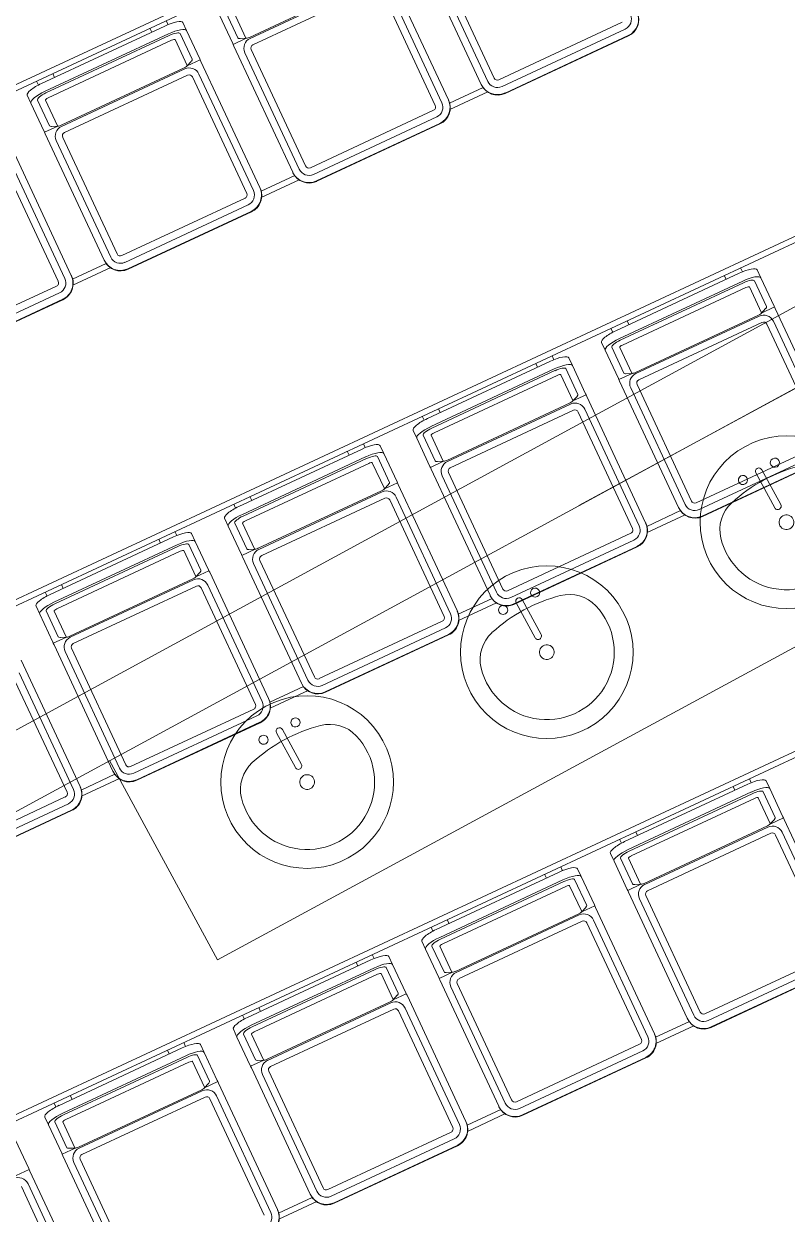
# Model space of a CAD drawing. Header units: metres. Extents: x -217 to -108, y -304 to -188.
# Drawn here: x -142.463 to -140.329, y -244.846 to -241.519 of the extents above; entities that cross this region are included whole.
import ezdxf

# ---------------------------------------------------------------- set-up
doc = ezdxf.new("R2010")
doc.units = ezdxf.units.M
for name, color, linetype, lineweight in [('A-FLOR', 192, 'Continuous', 9), ('A-WALL', 113, 'Continuous', 9), ('I-FURN', 30, 'Continuous', 9), ('P-SANR-FIXT', 6, 'Continuous', 9), ('Q-CASE', 31, 'Continuous', 9)]:
    doc.layers.add(name, color=color, linetype=linetype, lineweight=lineweight)

# ---------------------------------------------------------------- blocks, each defined once
blk = doc.blocks.new('Vanity_Four_Sinks_3958 - 25_ Deep-590882-Nivel 3')
at = {"layer": 'Q-CASE'}
for p, q in [((1.8729, 0), (0.1657, 0)), ((1.8729, -0.635), (1.8729, 0)), ((-1.3275, -0.0015), (-1.3275, -0.635)), ((-1.3275, -0.635), (1.8729, -0.635))]:
    blk.add_line(p, q, dxfattribs=at)
blk = doc.blocks.new('Sink_Vanity_Round - 19_ x 19_-584082-Nivel 3')
at = {"layer": 'P-SANR-FIXT'}
for p, q in [((0.0871, 0.2471), (0.0871, 0.1363)), ((0.1062, 0.2471), (0.1062, 0.1363))]:
    blk.add_line(p, q, dxfattribs=at)
for centre, radius, start, end in [((0.0967, 0.0852), 0.2413, 360, 180), ((0.0459, 0.2471), 0.0127, 360, 180), ((0.0459, 0.2471), 0.0127, 180, 0), ((0.0967, 0.2471), 0.00952, 360, 180), ((0.1475, 0.2471), 0.0127, 360, 180), ((0.1475, 0.2471), 0.0127, 180, 360), ((0.0124, 0.1074), 0.1016, 103.8965, 165.2115), ((0.0967, -0.233), 0.4523, 76.1035, 103.8965), ((0.1809, 0.1074), 0.1016, 14.7885, 76.1035), ((0.0967, 0.0852), 0.1887, 165.2115, 14.7885), ((0.0967, 0.1363), 0.00952, 180, 0), ((0.0967, 0.0852), 0.0206, 360, 180), ((0.0967, 0.0852), 0.2413, 180, 360), ((0.0967, 0.0852), 0.0206, 180, 360)]:
    blk.add_arc(centre, radius, start, end, dxfattribs=at)
blk = doc.blocks.new('silla sala de espera - silla sala de espera-1007541-Nivel 3')
at = {"layer": 'I-FURN'}
for p, q in [((6.4365, 0.288), (0.0777, 0.288)), ((0.0796, 0.272), (6.435, 0.272)), ((4.2199, 0.2599), (4.2199, 0.272)), ((4.2699, 0.272), (4.2699, 0.2602)), ((4.5699, 0.2602), (4.5699, 0.272)), ((4.6199, 0.272), (4.6199, 0.2599)), ((4.1799, 0.2473), (4.1799, 0.2231)), ((4.2299, 0.2602), (4.6099, 0.2602)), ((4.2299, 0.2361), (4.6099, 0.2361)), ((4.6599, 0.2231), (4.6599, 0.2473)), ((4.1799, 0.1358), (4.1799, 0.2231)), ((4.1999, 0.1436), (4.1999, 0.2231)), ((4.2199, 0.2135), (4.2199, 0.1339)), ((4.2299, 0.2309), (4.6099, 0.2309)), ((4.6099, 0.2161), (4.2299, 0.2161)), ((4.6199, 0.1339), (4.6199, 0.2135)), ((4.6399, 0.2231), (4.6399, 0.1436)), ((4.6599, 0.2231), (4.6599, 0.1358)), ((4.7614, 0.1358), (4.7614, 0.2231)), ((4.7814, 0.1436), (4.7814, 0.2231)), ((4.8014, 0.2135), (4.8014, 0.1339)), ((4.1799, 0.1329), (4.1799, 0.1358)), ((4.2046, 0.1394), (4.2215, 0.1325)), ((4.6184, 0.1325), (4.6353, 0.1394)), ((4.6599, 0.1358), (4.6599, 0.1329)), ((4.7614, 0.1329), (4.7614, 0.1358)), ((4.786, 0.1394), (4.8029, 0.1325)), ((4.0785, 0.1279), (4.0785, -0.2615)), ((4.1799, 0.1329), (4.2206, 0.1329)), ((4.1799, 0.1279), (4.1799, 0.1329)), ((4.1799, -0.2615), (4.1799, 0.1279)), ((4.2299, 0.1313), (4.6099, 0.1313)), ((4.2299, 0.1279), (4.6099, 0.1279)), ((4.6099, 0.1087), (4.2299, 0.1087)), ((4.6195, 0.1329), (4.6599, 0.1329)), ((4.6599, 0.1329), (4.6599, 0.1279)), ((4.6599, 0.1279), (4.6599, -0.2615)), ((4.7614, 0.1329), (4.802, 0.1329)), ((4.7614, 0.1279), (4.7614, 0.1329)), ((4.7614, -0.2615), (4.7614, 0.1279)), ((4.8114, 0.1313), (5.1914, 0.1313)), ((4.8114, 0.1279), (5.1914, 0.1279)), ((5.1914, 0.1087), (4.8114, 0.1087)), ((5.2414, 0.1279), (5.2414, -0.2615)), ((5.3428, -0.2615), (5.3428, 0.1279)), ((4.0385, -0.2608), (4.0385, 0.0987)), ((4.0585, 0.098), (4.0585, -0.2615)), ((4.1999, -0.2615), (4.1999, 0.098)), ((4.2199, 0.0987), (4.2199, -0.2608)), ((4.6199, -0.2608), (4.6199, 0.0987)), ((4.6399, 0.098), (4.6399, -0.2615)), ((4.7814, -0.2615), (4.7814, 0.098)), ((4.8014, 0.0987), (4.8014, -0.2608)), ((5.2014, -0.2608), (5.2014, 0.0987)), ((5.2214, 0.098), (5.2214, -0.2615)), ((5.3628, -0.2615), (5.3628, 0.098)), ((5.3828, 0.0987), (5.3828, -0.2608)), ((4.0785, -0.2629), (4.0785, -0.2615)), ((4.1799, -0.2615), (4.1799, -0.2629)), ((4.6599, -0.2629), (4.6599, -0.2615)), ((4.7614, -0.2615), (4.7614, -0.2629)), ((5.2414, -0.2629), (5.2414, -0.2615)), ((5.3428, -0.2615), (5.3428, -0.2629)), ((3.6485, -0.2707), (4.0285, -0.2707)), ((4.0285, -0.2915), (3.6485, -0.2915)), ((4.0707, -0.288), (4.1878, -0.288)), ((4.1813, -0.272), (4.0772, -0.272)), ((4.2299, -0.2707), (4.6099, -0.2707)), ((4.6099, -0.2915), (4.2299, -0.2915)), ((4.6521, -0.288), (4.7692, -0.288)), ((4.7627, -0.272), (4.6586, -0.272)), ((4.8114, -0.2707), (5.1914, -0.2707)), ((5.1914, -0.2915), (4.8114, -0.2915)), ((5.2335, -0.288), (5.3506, -0.288)), ((5.3442, -0.272), (5.24, -0.272)), ((5.3928, -0.2707), (5.7728, -0.2707)), ((5.7728, -0.2915), (5.3928, -0.2915)), ((3.6485, -0.3115), (4.0285, -0.3115)), ((3.6485, -0.3128), (4.0285, -0.3128)), ((4.2299, -0.3115), (4.6099, -0.3115)), ((4.2299, -0.3128), (4.6099, -0.3128)), ((4.8114, -0.3115), (5.1914, -0.3115)), ((4.8114, -0.3128), (5.1914, -0.3128)), ((5.3928, -0.3115), (5.7728, -0.3115)), ((5.3928, -0.3128), (5.7728, -0.3128))]:
    blk.add_line(p, q, dxfattribs=at)
for centre, major_axis, ratio, start_param, end_param in [((4.2299, 0.2473), (0.05, 0), 0.258819, 1.570796, 3.141593), ((4.2299, 0.2231), (-0.05, 0), 0.258819, 4.712389, 6.283185), ((4.6099, 0.2473), (0.05, 0), 0.258819, 0, 1.570796), ((4.6099, 0.2231), (0.05, 0), 0.258819, 0, 1.570796), ((4.2299, 0.2231), (-0.03, 0), 0.258819, 4.712389, 6.283185), ((4.2299, 0.2135), (-0.01, 0), 0.258819, 4.712389, 6.283185), ((4.6099, 0.2231), (0.03, 0), 0.258819, 0, 1.570796), ((4.6099, 0.2135), (-0.01, 0), 0.258819, 3.141593, 4.712389), ((4.2299, 0.1436), (0.03, 0), 0.258819, 3.141593, 3.665191), ((4.2299, 0.1339), (0.01, 0), 0.258819, 3.141593, 4.712389), ((4.6099, 0.1339), (-0.01, 0), 0.258819, 1.570796, 3.141593), ((4.6099, 0.1436), (-0.03, 0), 0.258819, 2.617994, 3.141593), ((4.8114, 0.1436), (0.03, 0), 0.258819, 3.141593, 3.665191), ((4.8114, 0.1339), (0.01, 0), 0.258819, 3.141593, 4.712389), ((4.2299, 0.098), (-0.03, 0), 0.99863, 4.712389, 6.283185), ((4.2299, 0.0987), (-0.01, 0), 0.99863, 4.712389, 6.283185), ((4.6099, 0.098), (-0.03, 0), 0.99863, 3.141593, 4.712389), ((4.6099, 0.0987), (-0.01, 0), 0.99863, 3.141593, 4.712389), ((4.8114, 0.098), (-0.03, 0), 0.99863, 4.712389, 6.283185), ((4.8114, 0.0987), (-0.01, 0), 0.99863, 4.712389, 6.283185), ((4.0285, -0.2608), (-0.01, 0), 0.99863, 1.570796, 3.141593), ((4.0285, -0.2615), (-0.03, 0), 0.99863, 1.570796, 3.141593), ((4.0285, -0.2615), (-0.05, 0), 0.99863, 1.570796, 3.141593), ((4.0285, -0.2629), (-0.05, 0), 0.99863, 1.570796, 3.141593), ((4.2299, -0.2615), (0.05, 0), 0.99863, 3.141593, 4.712389), ((4.2299, -0.2629), (0.05, 0), 0.99863, 3.141593, 4.712389), ((4.2299, -0.2615), (-0.03, 0), 0.99863, 0, 1.570796), ((4.2299, -0.2608), (-0.01, 0), 0.99863, 0, 1.570796), ((4.6099, -0.2608), (-0.01, 0), 0.99863, 1.570796, 3.141593), ((4.6099, -0.2615), (-0.03, 0), 0.99863, 1.570796, 3.141593), ((4.6099, -0.2615), (-0.05, 0), 0.99863, 1.570796, 3.141593), ((4.6099, -0.2629), (-0.05, 0), 0.99863, 1.570796, 3.141593), ((4.8114, -0.2615), (0.05, 0), 0.99863, 3.141593, 4.712389), ((4.8114, -0.2629), (0.05, 0), 0.99863, 3.141593, 4.712389), ((4.8114, -0.2615), (-0.03, 0), 0.99863, 0, 1.570796), ((4.8114, -0.2608), (-0.01, 0), 0.99863, 0, 1.570796), ((5.1914, -0.2608), (-0.01, 0), 0.99863, 1.570796, 3.141593), ((5.1914, -0.2615), (-0.03, 0), 0.99863, 1.570796, 3.141593), ((5.1914, -0.2615), (0.05, 0), 0.99863, 4.712389, 6.283185), ((5.1914, -0.2629), (0.05, 0), 0.99863, 4.712389, 6.283185), ((5.3928, -0.2615), (0.05, 0), 0.99863, 3.141593, 4.712389), ((5.3928, -0.2629), (-0.05, 0), 0.99863, 0, 1.570796), ((5.3928, -0.2615), (-0.03, 0), 0.99863, 0, 1.570796), ((5.3928, -0.2608), (-0.01, 0), 0.99863, 0, 1.570796), ((5.7728, -0.2615), (-0.03, 0), 0.99863, 1.570796, 3.141593), ((5.7728, -0.2615), (0.05, 0), 0.99863, 4.712389, 6.283185), ((5.7728, -0.2629), (0.05, 0), 0.99863, 4.712389, 6.283185)]:
    blk.add_ellipse(centre, major_axis=major_axis, ratio=ratio, start_param=start_param, end_param=end_param, dxfattribs=at)
blk = doc.blocks.new('silla sala de espera - silla sala de espera-V116-Nivel 3')
at = {"layer": 'I-FURN'}
for p, q in [((6.4365, 0.288), (0.0777, 0.288)), ((0.0796, 0.272), (6.435, 0.272)), ((3.6385, 0.2599), (3.6385, 0.272)), ((3.6885, 0.272), (3.6885, 0.2602)), ((3.9885, 0.2602), (3.9885, 0.272)), ((4.0385, 0.272), (4.0385, 0.2599)), ((4.2199, 0.2599), (4.2199, 0.272)), ((4.2699, 0.272), (4.2699, 0.2602)), ((4.5699, 0.2602), (4.5699, 0.272)), ((4.6199, 0.272), (4.6199, 0.2599)), ((4.8014, 0.2599), (4.8014, 0.272)), ((4.8514, 0.272), (4.8514, 0.2602)), ((5.1514, 0.2602), (5.1514, 0.272)), ((5.2014, 0.272), (5.2014, 0.2599)), ((5.3828, 0.2599), (5.3828, 0.272)), ((5.4328, 0.272), (5.4328, 0.2602)), ((5.7328, 0.2602), (5.7328, 0.272)), ((5.7828, 0.272), (5.7828, 0.2599)), ((3.5985, 0.2473), (3.5985, 0.2231)), ((3.6485, 0.2602), (4.0285, 0.2602)), ((3.6485, 0.2361), (4.0285, 0.2361)), ((4.0785, 0.2231), (4.0785, 0.2473)), ((4.1799, 0.2473), (4.1799, 0.2231)), ((4.2299, 0.2602), (4.6099, 0.2602)), ((4.2299, 0.2361), (4.6099, 0.2361)), ((4.6599, 0.2231), (4.6599, 0.2473)), ((4.7614, 0.2473), (4.7614, 0.2231)), ((4.8114, 0.2602), (5.1914, 0.2602)), ((4.8114, 0.2361), (5.1914, 0.2361)), ((5.2414, 0.2231), (5.2414, 0.2473)), ((5.3428, 0.2473), (5.3428, 0.2231)), ((5.3928, 0.2602), (5.7728, 0.2602)), ((5.3928, 0.2361), (5.7728, 0.2361)), ((5.8228, 0.2231), (5.8228, 0.2473)), ((3.5985, 0.1358), (3.5985, 0.2231)), ((3.6185, 0.1436), (3.6185, 0.2231)), ((3.6385, 0.2135), (3.6385, 0.1339)), ((3.6485, 0.2309), (4.0285, 0.2309)), ((4.0285, 0.2161), (3.6485, 0.2161)), ((4.0385, 0.1339), (4.0385, 0.2135)), ((4.0585, 0.2231), (4.0585, 0.1436)), ((4.0785, 0.2231), (4.0785, 0.1358)), ((4.1799, 0.1358), (4.1799, 0.2231)), ((4.1999, 0.1436), (4.1999, 0.2231)), ((4.2199, 0.2135), (4.2199, 0.1339)), ((4.2299, 0.2309), (4.6099, 0.2309)), ((4.6099, 0.2161), (4.2299, 0.2161)), ((4.6199, 0.1339), (4.6199, 0.2135)), ((4.6399, 0.2231), (4.6399, 0.1436)), ((4.6599, 0.2231), (4.6599, 0.1358)), ((4.7614, 0.1358), (4.7614, 0.2231)), ((4.7814, 0.1436), (4.7814, 0.2231)), ((4.8014, 0.2135), (4.8014, 0.1339)), ((4.8114, 0.2309), (5.1914, 0.2309)), ((5.1914, 0.2161), (4.8114, 0.2161)), ((5.2014, 0.1339), (5.2014, 0.2135)), ((5.2214, 0.2231), (5.2214, 0.1436)), ((5.2414, 0.2231), (5.2414, 0.1358)), ((5.3428, 0.1358), (5.3428, 0.2231)), ((5.3628, 0.1436), (5.3628, 0.2231)), ((5.3828, 0.2135), (5.3828, 0.1339)), ((5.3928, 0.2309), (5.7728, 0.2309)), ((5.7728, 0.2161), (5.3928, 0.2161)), ((5.7828, 0.1339), (5.7828, 0.2135)), ((5.8028, 0.2231), (5.8028, 0.1436)), ((5.8228, 0.2231), (5.8228, 0.1358)), ((3.5985, 0.1329), (3.5985, 0.1358)), ((3.6232, 0.1394), (3.6401, 0.1325)), ((4.037, 0.1325), (4.0539, 0.1394)), ((4.0785, 0.1358), (4.0785, 0.1329)), ((4.1799, 0.1329), (4.1799, 0.1358)), ((4.2046, 0.1394), (4.2215, 0.1325)), ((4.6184, 0.1325), (4.6353, 0.1394)), ((4.6599, 0.1358), (4.6599, 0.1329)), ((4.7614, 0.1329), (4.7614, 0.1358)), ((4.786, 0.1394), (4.8029, 0.1325)), ((5.1998, 0.1325), (5.2167, 0.1394)), ((5.2414, 0.1358), (5.2414, 0.1329)), ((5.3428, 0.1329), (5.3428, 0.1358)), ((5.3675, 0.1394), (5.3843, 0.1325)), ((5.7812, 0.1325), (5.7981, 0.1394)), ((5.8228, 0.1358), (5.8228, 0.1329)), ((3.4971, 0.1279), (3.4971, -0.2615)), ((3.5985, 0.1329), (3.6392, 0.1329)), ((3.5985, 0.1279), (3.5985, 0.1329)), ((3.5985, -0.2615), (3.5985, 0.1279)), ((3.6485, 0.1313), (4.0285, 0.1313)), ((3.6485, 0.1279), (4.0285, 0.1279)), ((4.0285, 0.1087), (3.6485, 0.1087)), ((4.0381, 0.1329), (4.0785, 0.1329)), ((4.0785, 0.1329), (4.0785, 0.1279)), ((4.0785, 0.1279), (4.0785, -0.2615)), ((4.1799, 0.1329), (4.2206, 0.1329)), ((4.1799, 0.1279), (4.1799, 0.1329)), ((4.1799, -0.2615), (4.1799, 0.1279)), ((4.2299, 0.1313), (4.6099, 0.1313)), ((4.2299, 0.1279), (4.6099, 0.1279)), ((4.6099, 0.1087), (4.2299, 0.1087)), ((4.6195, 0.1329), (4.6599, 0.1329)), ((4.6599, 0.1329), (4.6599, 0.1279)), ((4.6599, 0.1279), (4.6599, -0.2615)), ((4.7614, 0.1329), (4.802, 0.1329)), ((4.7614, 0.1279), (4.7614, 0.1329)), ((4.7614, -0.2615), (4.7614, 0.1279)), ((4.8114, 0.1313), (5.1914, 0.1313)), ((4.8114, 0.1279), (5.1914, 0.1279)), ((5.1914, 0.1087), (4.8114, 0.1087)), ((5.201, 0.1329), (5.2414, 0.1329)), ((5.2414, 0.1329), (5.2414, 0.1279)), ((5.2414, 0.1279), (5.2414, -0.2615)), ((5.3428, 0.1329), (5.3834, 0.1329)), ((5.3428, 0.1279), (5.3428, 0.1329)), ((5.3428, -0.2615), (5.3428, 0.1279)), ((5.3928, 0.1313), (5.7728, 0.1313)), ((5.3928, 0.1279), (5.7728, 0.1279)), ((5.7728, 0.1087), (5.3928, 0.1087)), ((5.7824, 0.1329), (5.8228, 0.1329)), ((5.8228, 0.1329), (5.8228, 0.1279)), ((5.8228, 0.1279), (5.8228, -0.2615)), ((3.4571, -0.2608), (3.4571, 0.0987)), ((3.4771, 0.098), (3.4771, -0.2615)), ((3.6185, -0.2615), (3.6185, 0.098)), ((3.6385, 0.0987), (3.6385, -0.2608)), ((4.0385, -0.2608), (4.0385, 0.0987)), ((4.0585, 0.098), (4.0585, -0.2615)), ((4.1999, -0.2615), (4.1999, 0.098)), ((4.2199, 0.0987), (4.2199, -0.2608)), ((4.6199, -0.2608), (4.6199, 0.0987)), ((4.6399, 0.098), (4.6399, -0.2615)), ((4.7814, -0.2615), (4.7814, 0.098)), ((4.8014, 0.0987), (4.8014, -0.2608)), ((5.2014, -0.2608), (5.2014, 0.0987)), ((5.2214, 0.098), (5.2214, -0.2615)), ((5.3628, -0.2615), (5.3628, 0.098)), ((5.3828, 0.0987), (5.3828, -0.2608)), ((5.7828, -0.2608), (5.7828, 0.0987)), ((5.8028, 0.098), (5.8028, -0.2615)), ((3.4971, -0.2629), (3.4971, -0.2615)), ((3.5985, -0.2615), (3.5985, -0.2629)), ((4.0785, -0.2629), (4.0785, -0.2615)), ((4.1799, -0.2615), (4.1799, -0.2629)), ((4.6599, -0.2629), (4.6599, -0.2615)), ((4.7614, -0.2615), (4.7614, -0.2629)), ((5.2414, -0.2629), (5.2414, -0.2615)), ((5.3428, -0.2615), (5.3428, -0.2629)), ((3.0671, -0.2707), (3.4471, -0.2707)), ((3.4471, -0.2915), (3.0671, -0.2915)), ((3.4893, -0.288), (3.6064, -0.288)), ((3.5999, -0.272), (3.4957, -0.272)), ((3.6485, -0.2707), (4.0285, -0.2707)), ((4.0285, -0.2915), (3.6485, -0.2915)), ((4.0707, -0.288), (4.1878, -0.288)), ((4.1813, -0.272), (4.0772, -0.272)), ((4.2299, -0.2707), (4.6099, -0.2707)), ((4.6099, -0.2915), (4.2299, -0.2915)), ((4.6521, -0.288), (4.7692, -0.288)), ((4.7627, -0.272), (4.6586, -0.272)), ((4.8114, -0.2707), (5.1914, -0.2707)), ((5.1914, -0.2915), (4.8114, -0.2915)), ((5.2335, -0.288), (5.3506, -0.288)), ((5.3442, -0.272), (5.24, -0.272)), ((5.3928, -0.2707), (5.7728, -0.2707)), ((5.7728, -0.2915), (5.3928, -0.2915)), ((3.0671, -0.3115), (3.4471, -0.3115)), ((3.0671, -0.3128), (3.4471, -0.3128)), ((3.6485, -0.3115), (4.0285, -0.3115)), ((3.6485, -0.3128), (4.0285, -0.3128)), ((4.2299, -0.3115), (4.6099, -0.3115)), ((4.2299, -0.3128), (4.6099, -0.3128)), ((4.8114, -0.3115), (5.1914, -0.3115)), ((4.8114, -0.3128), (5.1914, -0.3128)), ((5.3928, -0.3115), (5.7728, -0.3115)), ((5.3928, -0.3128), (5.7728, -0.3128))]:
    blk.add_line(p, q, dxfattribs=at)
for centre, major_axis, ratio, start_param, end_param in [((3.6485, 0.2473), (0.05, 0), 0.258819, 1.570796, 3.141593), ((3.6485, 0.2231), (-0.05, 0), 0.258819, 4.712389, 6.283185), ((4.0285, 0.2473), (0.05, 0), 0.258819, 0, 1.570796), ((4.0285, 0.2231), (0.05, 0), 0.258819, 0, 1.570796), ((4.2299, 0.2473), (0.05, 0), 0.258819, 1.570796, 3.141593), ((4.2299, 0.2231), (-0.05, 0), 0.258819, 4.712389, 6.283185), ((4.6099, 0.2473), (0.05, 0), 0.258819, 0, 1.570796), ((4.6099, 0.2231), (0.05, 0), 0.258819, 0, 1.570796), ((4.8114, 0.2473), (0.05, 0), 0.258819, 1.570796, 3.141593), ((4.8114, 0.2231), (-0.05, 0), 0.258819, 4.712389, 6.283185), ((5.1914, 0.2473), (0.05, 0), 0.258819, 0, 1.570796), ((5.1914, 0.2231), (-0.05, 0), 0.258819, 3.141593, 4.712389), ((5.3928, 0.2473), (0.05, 0), 0.258819, 1.570796, 3.141593), ((5.3928, 0.2231), (-0.05, 0), 0.258819, 4.712389, 6.283185), ((5.7728, 0.2473), (0.05, 0), 0.258819, 0, 1.570796), ((5.7728, 0.2231), (-0.05, 0), 0.258819, 3.141593, 4.712389), ((3.6485, 0.2231), (-0.03, 0), 0.258819, 4.712389, 6.283185), ((3.6485, 0.2135), (-0.01, 0), 0.258819, 4.712389, 6.283185), ((4.0285, 0.2231), (0.03, 0), 0.258819, 0, 1.570796), ((4.0285, 0.2135), (-0.01, 0), 0.258819, 3.141593, 4.712389), ((4.2299, 0.2231), (-0.03, 0), 0.258819, 4.712389, 6.283185), ((4.2299, 0.2135), (-0.01, 0), 0.258819, 4.712389, 6.283185), ((4.6099, 0.2231), (0.03, 0), 0.258819, 0, 1.570796), ((4.6099, 0.2135), (-0.01, 0), 0.258819, 3.141593, 4.712389), ((4.8114, 0.2231), (-0.03, 0), 0.258819, 4.712389, 6.283185), ((4.8114, 0.2135), (-0.01, 0), 0.258819, 4.712389, 6.283185), ((5.1914, 0.2231), (0.03, 0), 0.258819, 0, 1.570796), ((5.1914, 0.2135), (-0.01, 0), 0.258819, 3.141593, 4.712389), ((5.3928, 0.2231), (-0.03, 0), 0.258819, 4.712389, 6.283185), ((5.3928, 0.2135), (-0.01, 0), 0.258819, 4.712389, 6.283185), ((5.7728, 0.2231), (0.03, 0), 0.258819, 0, 1.570796), ((5.7728, 0.2135), (-0.01, 0), 0.258819, 3.141593, 4.712389), ((3.6485, 0.1436), (0.03, 0), 0.258819, 3.141593, 3.665191), ((3.6485, 0.1339), (0.01, 0), 0.258819, 3.141593, 4.712389), ((4.0285, 0.1339), (-0.01, 0), 0.258819, 1.570796, 3.141593), ((4.0285, 0.1436), (-0.03, 0), 0.258819, 2.617994, 3.141593), ((4.2299, 0.1436), (0.03, 0), 0.258819, 3.141593, 3.665191), ((4.2299, 0.1339), (0.01, 0), 0.258819, 3.141593, 4.712389), ((4.6099, 0.1339), (-0.01, 0), 0.258819, 1.570796, 3.141593), ((4.6099, 0.1436), (-0.03, 0), 0.258819, 2.617994, 3.141593), ((4.8114, 0.1436), (0.03, 0), 0.258819, 3.141593, 3.665191), ((4.8114, 0.1339), (0.01, 0), 0.258819, 3.141593, 4.712389), ((5.1914, 0.1339), (-0.01, 0), 0.258819, 1.570796, 3.141593), ((5.1914, 0.1436), (-0.03, 0), 0.258819, 2.617994, 3.141593), ((5.3928, 0.1436), (0.03, 0), 0.258819, 3.141593, 3.665191), ((5.3928, 0.1339), (0.01, 0), 0.258819, 3.141593, 4.712389), ((5.7728, 0.1339), (-0.01, 0), 0.258819, 1.570796, 3.141593), ((5.7728, 0.1436), (-0.03, 0), 0.258819, 2.617994, 3.141593), ((3.6485, 0.098), (-0.03, 0), 0.99863, 4.712389, 6.283185), ((3.6485, 0.0987), (-0.01, 0), 0.99863, 4.712389, 6.283185), ((4.0285, 0.098), (-0.03, 0), 0.99863, 3.141593, 4.712389), ((4.0285, 0.0987), (-0.01, 0), 0.99863, 3.141593, 4.712389), ((4.2299, 0.098), (-0.03, 0), 0.99863, 4.712389, 6.283185), ((4.2299, 0.0987), (-0.01, 0), 0.99863, 4.712389, 6.283185), ((4.6099, 0.098), (-0.03, 0), 0.99863, 3.141593, 4.712389), ((4.6099, 0.0987), (-0.01, 0), 0.99863, 3.141593, 4.712389), ((4.8114, 0.098), (-0.03, 0), 0.99863, 4.712389, 6.283185), ((4.8114, 0.0987), (-0.01, 0), 0.99863, 4.712389, 6.283185), ((5.1914, 0.098), (-0.03, 0), 0.99863, 3.141593, 4.712389), ((5.1914, 0.0987), (-0.01, 0), 0.99863, 3.141593, 4.712389), ((5.3928, 0.098), (-0.03, 0), 0.99863, 4.712389, 6.283185), ((5.3928, 0.0987), (-0.01, 0), 0.99863, 4.712389, 6.283185), ((5.7728, 0.098), (-0.03, 0), 0.99863, 3.141593, 4.712389), ((5.7728, 0.0987), (-0.01, 0), 0.99863, 3.141593, 4.712389), ((3.4471, -0.2608), (-0.01, 0), 0.99863, 1.570796, 3.141593), ((3.4471, -0.2615), (-0.03, 0), 0.99863, 1.570796, 3.141593), ((3.4471, -0.2615), (-0.05, 0), 0.99863, 1.570796, 3.141593), ((3.4471, -0.2629), (-0.05, 0), 0.99863, 1.570796, 3.141593), ((3.6485, -0.2615), (0.05, 0), 0.99863, 3.141593, 4.712389), ((3.6485, -0.2629), (0.05, 0), 0.99863, 3.141593, 4.712389), ((3.6485, -0.2615), (-0.03, 0), 0.99863, 0, 1.570796), ((3.6485, -0.2608), (-0.01, 0), 0.99863, 0, 1.570796), ((4.0285, -0.2608), (-0.01, 0), 0.99863, 1.570796, 3.141593), ((4.0285, -0.2615), (-0.03, 0), 0.99863, 1.570796, 3.141593), ((4.0285, -0.2615), (-0.05, 0), 0.99863, 1.570796, 3.141593), ((4.0285, -0.2629), (-0.05, 0), 0.99863, 1.570796, 3.141593), ((4.2299, -0.2615), (0.05, 0), 0.99863, 3.141593, 4.712389), ((4.2299, -0.2629), (0.05, 0), 0.99863, 3.141593, 4.712389), ((4.2299, -0.2615), (-0.03, 0), 0.99863, 0, 1.570796), ((4.2299, -0.2608), (-0.01, 0), 0.99863, 0, 1.570796), ((4.6099, -0.2608), (-0.01, 0), 0.99863, 1.570796, 3.141593), ((4.6099, -0.2615), (-0.03, 0), 0.99863, 1.570796, 3.141593), ((4.6099, -0.2615), (-0.05, 0), 0.99863, 1.570796, 3.141593), ((4.6099, -0.2629), (-0.05, 0), 0.99863, 1.570796, 3.141593), ((4.8114, -0.2615), (0.05, 0), 0.99863, 3.141593, 4.712389), ((4.8114, -0.2629), (0.05, 0), 0.99863, 3.141593, 4.712389), ((4.8114, -0.2615), (-0.03, 0), 0.99863, 0, 1.570796), ((4.8114, -0.2608), (-0.01, 0), 0.99863, 0, 1.570796), ((5.1914, -0.2608), (-0.01, 0), 0.99863, 1.570796, 3.141593), ((5.1914, -0.2615), (-0.03, 0), 0.99863, 1.570796, 3.141593), ((5.1914, -0.2615), (0.05, 0), 0.99863, 4.712389, 6.283185), ((5.1914, -0.2629), (0.05, 0), 0.99863, 4.712389, 6.283185), ((5.3928, -0.2615), (0.05, 0), 0.99863, 3.141593, 4.712389), ((5.3928, -0.2629), (-0.05, 0), 0.99863, 0, 1.570796), ((5.3928, -0.2615), (-0.03, 0), 0.99863, 0, 1.570796), ((5.3928, -0.2608), (-0.01, 0), 0.99863, 0, 1.570796)]:
    blk.add_ellipse(centre, major_axis=major_axis, ratio=ratio, start_param=start_param, end_param=end_param, dxfattribs=at)
blk = doc.blocks.new('silla sala de espera - silla sala de espera-V117-Nivel 3')
at = {"layer": 'I-FURN'}
for p, q in [((6.4365, 0.288), (0.0777, 0.288)), ((0.0796, 0.272), (6.435, 0.272)), ((3.0571, 0.2599), (3.0571, 0.272)), ((3.1071, 0.272), (3.1071, 0.2602)), ((3.4071, 0.2602), (3.4071, 0.272)), ((3.4571, 0.272), (3.4571, 0.2599)), ((3.6385, 0.2599), (3.6385, 0.272)), ((3.6885, 0.272), (3.6885, 0.2602)), ((3.9885, 0.2602), (3.9885, 0.272)), ((4.0385, 0.272), (4.0385, 0.2599)), ((4.2199, 0.2599), (4.2199, 0.272)), ((4.2699, 0.272), (4.2699, 0.2602)), ((4.5699, 0.2602), (4.5699, 0.272)), ((4.6199, 0.272), (4.6199, 0.2599)), ((4.8014, 0.2599), (4.8014, 0.272)), ((4.8514, 0.272), (4.8514, 0.2602)), ((5.1514, 0.2602), (5.1514, 0.272)), ((5.2014, 0.272), (5.2014, 0.2599)), ((3.0171, 0.2473), (3.0171, 0.2231)), ((3.0671, 0.2602), (3.4471, 0.2602)), ((3.0671, 0.2361), (3.4471, 0.2361)), ((3.4971, 0.2231), (3.4971, 0.2473)), ((3.5985, 0.2473), (3.5985, 0.2231)), ((3.6485, 0.2602), (4.0285, 0.2602)), ((3.6485, 0.2361), (4.0285, 0.2361)), ((4.0785, 0.2231), (4.0785, 0.2473)), ((4.1799, 0.2473), (4.1799, 0.2231)), ((4.2299, 0.2602), (4.6099, 0.2602)), ((4.2299, 0.2361), (4.6099, 0.2361)), ((4.6599, 0.2231), (4.6599, 0.2473)), ((4.7614, 0.2473), (4.7614, 0.2231)), ((4.8114, 0.2602), (5.1914, 0.2602)), ((4.8114, 0.2361), (5.1914, 0.2361)), ((5.2414, 0.2231), (5.2414, 0.2473)), ((2.9157, 0.2231), (2.9157, 0.1358)), ((3.0171, 0.1358), (3.0171, 0.2231)), ((3.0371, 0.1436), (3.0371, 0.2231)), ((3.0571, 0.2135), (3.0571, 0.1339)), ((3.0671, 0.2309), (3.4471, 0.2309)), ((3.4471, 0.2161), (3.0671, 0.2161)), ((3.4571, 0.1339), (3.4571, 0.2133)), ((3.4771, 0.2231), (3.4771, 0.1436)), ((3.4971, 0.2231), (3.4971, 0.1358)), ((3.5985, 0.1358), (3.5985, 0.2231)), ((3.6185, 0.1436), (3.6185, 0.2231)), ((3.6385, 0.2135), (3.6385, 0.1339)), ((3.6485, 0.2309), (4.0285, 0.2309)), ((4.0285, 0.2161), (3.6485, 0.2161)), ((4.0385, 0.1339), (4.0385, 0.2135)), ((4.0585, 0.2231), (4.0585, 0.1436)), ((4.0785, 0.2231), (4.0785, 0.1358)), ((4.1799, 0.1358), (4.1799, 0.2231)), ((4.1999, 0.1436), (4.1999, 0.2231)), ((4.2199, 0.2135), (4.2199, 0.1339)), ((4.2299, 0.2309), (4.6099, 0.2309)), ((4.6099, 0.2161), (4.2299, 0.2161)), ((4.6199, 0.1339), (4.6199, 0.2135)), ((4.6399, 0.2231), (4.6399, 0.1436)), ((4.6599, 0.2231), (4.6599, 0.1358)), ((4.7614, 0.1358), (4.7614, 0.2231)), ((4.7814, 0.1436), (4.7814, 0.2231)), ((4.8014, 0.2135), (4.8014, 0.1339)), ((4.8114, 0.2309), (5.1914, 0.2309)), ((5.1914, 0.2161), (4.8114, 0.2161)), ((5.2014, 0.1339), (5.2014, 0.2135)), ((5.2214, 0.2231), (5.2214, 0.1436)), ((5.2414, 0.2231), (5.2414, 0.1358)), ((2.9157, 0.1358), (2.9157, 0.1329)), ((3.0171, 0.1329), (3.0171, 0.1358)), ((3.0418, 0.1394), (3.0587, 0.1325)), ((3.4555, 0.1325), (3.4724, 0.1394)), ((3.4971, 0.1358), (3.4971, 0.1329)), ((3.5985, 0.1329), (3.5985, 0.1358)), ((3.6232, 0.1394), (3.6401, 0.1325)), ((4.037, 0.1325), (4.0539, 0.1394)), ((4.0785, 0.1358), (4.0785, 0.1329)), ((4.1799, 0.1329), (4.1799, 0.1358)), ((4.2046, 0.1394), (4.2215, 0.1325)), ((4.6184, 0.1325), (4.6353, 0.1394)), ((4.6599, 0.1358), (4.6599, 0.1329)), ((4.7614, 0.1329), (4.7614, 0.1358)), ((4.786, 0.1394), (4.8029, 0.1325)), ((5.1998, 0.1325), (5.2167, 0.1394)), ((5.2414, 0.1358), (5.2414, 0.1329)), ((2.8753, 0.1329), (2.9157, 0.1329)), ((2.9157, 0.1329), (2.9157, 0.1279)), ((2.9157, 0.1279), (2.9157, -0.2615)), ((3.0171, 0.1329), (3.0577, 0.1329)), ((3.0171, 0.1279), (3.0171, 0.1329)), ((3.0171, -0.2615), (3.0171, 0.1279)), ((3.0671, 0.1313), (3.4471, 0.1313)), ((3.0671, 0.1279), (3.4471, 0.1279)), ((3.4471, 0.1087), (3.0671, 0.1087)), ((3.4567, 0.1329), (3.4971, 0.1329)), ((3.4971, 0.1329), (3.4971, 0.1279)), ((3.4971, 0.1279), (3.4971, -0.2615)), ((3.5985, 0.1329), (3.6392, 0.1329)), ((3.5985, 0.1279), (3.5985, 0.1329)), ((3.5985, -0.2615), (3.5985, 0.1279)), ((3.6485, 0.1313), (4.0285, 0.1313)), ((3.6485, 0.1279), (4.0285, 0.1279)), ((4.0285, 0.1087), (3.6485, 0.1087)), ((4.0381, 0.1329), (4.0785, 0.1329)), ((4.0785, 0.1329), (4.0785, 0.1279)), ((4.0785, 0.1279), (4.0785, -0.2615)), ((4.1799, 0.1329), (4.2206, 0.1329)), ((4.1799, 0.1279), (4.1799, 0.1329)), ((4.1799, -0.2615), (4.1799, 0.1279)), ((4.2299, 0.1313), (4.6099, 0.1313)), ((4.2299, 0.1279), (4.6099, 0.1279)), ((4.6099, 0.1087), (4.2299, 0.1087)), ((4.6195, 0.1329), (4.6599, 0.1329)), ((4.6599, 0.1329), (4.6599, 0.1279)), ((4.6599, 0.1279), (4.6599, -0.2615)), ((4.7614, 0.1329), (4.802, 0.1329)), ((4.7614, 0.1279), (4.7614, 0.1329)), ((4.7614, -0.2615), (4.7614, 0.1279)), ((4.8114, 0.1313), (5.1914, 0.1313)), ((4.8114, 0.1279), (5.1914, 0.1279)), ((5.1914, 0.1087), (4.8114, 0.1087)), ((5.201, 0.1329), (5.2414, 0.1329)), ((5.2414, 0.1329), (5.2414, 0.1279)), ((5.2414, 0.1279), (5.2414, -0.2615)), ((2.8757, -0.2608), (2.8757, 0.0987)), ((2.8957, 0.098), (2.8957, -0.2615)), ((3.0371, -0.2615), (3.0371, 0.098)), ((3.0571, 0.0987), (3.0571, -0.2608)), ((3.4571, -0.2608), (3.4571, 0.0987)), ((3.4771, 0.098), (3.4771, -0.2615)), ((3.6185, -0.2615), (3.6185, 0.098)), ((3.6385, 0.0987), (3.6385, -0.2608)), ((4.0385, -0.2608), (4.0385, 0.0987)), ((4.0585, 0.098), (4.0585, -0.2615)), ((4.1999, -0.2615), (4.1999, 0.098)), ((4.2199, 0.0987), (4.2199, -0.2608)), ((4.6199, -0.2608), (4.6199, 0.0987)), ((4.6399, 0.098), (4.6399, -0.2615)), ((4.7814, -0.2615), (4.7814, 0.098)), ((4.8014, 0.0987), (4.8014, -0.2608)), ((5.2014, -0.2608), (5.2014, 0.0987)), ((5.2214, 0.098), (5.2214, -0.2615)), ((3.4971, -0.2629), (3.4971, -0.2615)), ((3.5985, -0.2615), (3.5985, -0.2629)), ((4.0785, -0.2629), (4.0785, -0.2615)), ((4.1799, -0.2615), (4.1799, -0.2629)), ((4.6599, -0.2629), (4.6599, -0.2615)), ((4.7614, -0.2615), (4.7614, -0.2629)), ((3.4893, -0.288), (3.6064, -0.288)), ((3.5999, -0.272), (3.4957, -0.272)), ((3.6485, -0.2707), (4.0285, -0.2707)), ((4.0285, -0.2915), (3.6485, -0.2915)), ((4.0707, -0.288), (4.1878, -0.288)), ((4.1813, -0.272), (4.0772, -0.272)), ((4.2299, -0.2707), (4.6099, -0.2707)), ((4.6099, -0.2915), (4.2299, -0.2915)), ((4.6521, -0.288), (4.7692, -0.288)), ((4.7627, -0.272), (4.6586, -0.272)), ((4.8114, -0.2707), (5.1914, -0.2707)), ((5.1914, -0.2915), (4.8114, -0.2915)), ((3.6485, -0.3115), (4.0285, -0.3115)), ((3.6485, -0.3128), (4.0285, -0.3128)), ((4.2299, -0.3115), (4.6099, -0.3115)), ((4.2299, -0.3128), (4.6099, -0.3128)), ((4.8114, -0.3115), (5.1914, -0.3115)), ((4.8114, -0.3128), (5.1914, -0.3128))]:
    blk.add_line(p, q, dxfattribs=at)
for centre, major_axis, ratio, start_param, end_param in [((3.0671, 0.2473), (0.05, 0), 0.258819, 1.570796, 3.141593), ((3.0671, 0.2231), (-0.05, 0), 0.258819, 4.712389, 6.283185), ((3.4471, 0.2473), (-0.05, 0), 0.258819, 3.141593, 4.712389), ((3.4471, 0.2231), (0.05, 0), 0.258819, 0, 1.570796), ((3.6485, 0.2473), (0.05, 0), 0.258819, 1.570796, 3.141593), ((3.6485, 0.2231), (-0.05, 0), 0.258819, 4.712389, 6.283185), ((4.0285, 0.2473), (0.05, 0), 0.258819, 0, 1.570796), ((4.0285, 0.2231), (0.05, 0), 0.258819, 0, 1.570796), ((4.2299, 0.2473), (0.05, 0), 0.258819, 1.570796, 3.141593), ((4.2299, 0.2231), (-0.05, 0), 0.258819, 4.712389, 6.283185), ((4.6099, 0.2473), (0.05, 0), 0.258819, 0, 1.570796), ((4.6099, 0.2231), (0.05, 0), 0.258819, 0, 1.570796), ((4.8114, 0.2473), (0.05, 0), 0.258819, 1.570796, 3.141593), ((4.8114, 0.2231), (-0.05, 0), 0.258819, 4.712389, 6.283185), ((5.1914, 0.2473), (0.05, 0), 0.258819, 0, 1.570796), ((5.1914, 0.2231), (-0.05, 0), 0.258819, 3.141593, 4.712389), ((3.0671, 0.2231), (-0.03, 0), 0.258819, 4.712389, 6.283185), ((3.0671, 0.2135), (-0.01, 0), 0.258819, 4.712389, 6.283185), ((3.4471, 0.2231), (0.03, 0), 0.258819, 0, 1.570796), ((3.4471, 0.2135), (-0.01, 0), 0.258819, 3.141593, 4.712389), ((3.6485, 0.2231), (-0.03, 0), 0.258819, 4.712389, 6.283185), ((3.6485, 0.2135), (-0.01, 0), 0.258819, 4.712389, 6.283185), ((4.0285, 0.2231), (0.03, 0), 0.258819, 0, 1.570796), ((4.0285, 0.2135), (-0.01, 0), 0.258819, 3.141593, 4.712389), ((4.2299, 0.2231), (-0.03, 0), 0.258819, 4.712389, 6.283185), ((4.2299, 0.2135), (-0.01, 0), 0.258819, 4.712389, 6.283185), ((4.6099, 0.2231), (0.03, 0), 0.258819, 0, 1.570796), ((4.6099, 0.2135), (-0.01, 0), 0.258819, 3.141593, 4.712389), ((4.8114, 0.2231), (-0.03, 0), 0.258819, 4.712389, 6.283185), ((4.8114, 0.2135), (-0.01, 0), 0.258819, 4.712389, 6.283185), ((5.1914, 0.2231), (0.03, 0), 0.258819, 0, 1.570796), ((5.1914, 0.2135), (-0.01, 0), 0.258819, 3.141593, 4.712389), ((3.0671, 0.1436), (0.03, 0), 0.258819, 3.141593, 3.665191), ((3.0671, 0.1339), (0.01, 0), 0.258819, 3.141593, 4.712389), ((3.4471, 0.1339), (-0.01, 0), 0.258819, 1.570796, 3.141593), ((3.4471, 0.1436), (-0.03, 0), 0.258819, 2.617994, 3.141593), ((3.6485, 0.1436), (0.03, 0), 0.258819, 3.141593, 3.665191), ((3.6485, 0.1339), (0.01, 0), 0.258819, 3.141593, 4.712389), ((4.0285, 0.1339), (-0.01, 0), 0.258819, 1.570796, 3.141593), ((4.0285, 0.1436), (-0.03, 0), 0.258819, 2.617994, 3.141593), ((4.2299, 0.1436), (0.03, 0), 0.258819, 3.141593, 3.665191), ((4.2299, 0.1339), (0.01, 0), 0.258819, 3.141593, 4.712389), ((4.6099, 0.1339), (-0.01, 0), 0.258819, 1.570796, 3.141593), ((4.6099, 0.1436), (-0.03, 0), 0.258819, 2.617994, 3.141593), ((4.8114, 0.1436), (0.03, 0), 0.258819, 3.141593, 3.665191), ((4.8114, 0.1339), (0.01, 0), 0.258819, 3.141593, 4.712389), ((5.1914, 0.1339), (-0.01, 0), 0.258819, 1.570796, 3.141593), ((5.1914, 0.1436), (-0.03, 0), 0.258819, 2.617994, 3.141593), ((2.8657, 0.098), (-0.03, 0), 0.99863, 3.141593, 4.712389), ((3.0671, 0.098), (-0.03, 0), 0.99863, 4.712389, 6.283185), ((3.0671, 0.0987), (-0.01, 0), 0.99863, 4.712389, 6.283185), ((3.4471, 0.098), (-0.03, 0), 0.99863, 3.141593, 4.712389), ((3.4471, 0.0987), (-0.01, 0), 0.99863, 3.141593, 4.712389), ((3.6485, 0.098), (-0.03, 0), 0.99863, 4.712389, 6.283185), ((3.6485, 0.0987), (-0.01, 0), 0.99863, 4.712389, 6.283185), ((4.0285, 0.098), (-0.03, 0), 0.99863, 3.141593, 4.712389), ((4.0285, 0.0987), (-0.01, 0), 0.99863, 3.141593, 4.712389), ((4.2299, 0.098), (-0.03, 0), 0.99863, 4.712389, 6.283185), ((4.2299, 0.0987), (-0.01, 0), 0.99863, 4.712389, 6.283185), ((4.6099, 0.098), (-0.03, 0), 0.99863, 3.141593, 4.712389), ((4.6099, 0.0987), (-0.01, 0), 0.99863, 3.141593, 4.712389), ((4.8114, 0.098), (-0.03, 0), 0.99863, 4.712389, 6.283185), ((4.8114, 0.0987), (-0.01, 0), 0.99863, 4.712389, 6.283185), ((5.1914, 0.098), (-0.03, 0), 0.99863, 3.141593, 4.712389), ((5.1914, 0.0987), (-0.01, 0), 0.99863, 3.141593, 4.712389), ((3.4471, -0.2615), (-0.03, 0), 0.99863, 1.570796, 3.141593), ((3.4471, -0.2615), (-0.05, 0), 0.99863, 1.570796, 3.141593), ((3.4471, -0.2629), (-0.05, 0), 0.99863, 1.570796, 3.141593), ((3.6485, -0.2615), (0.05, 0), 0.99863, 3.141593, 4.712389), ((3.6485, -0.2629), (0.05, 0), 0.99863, 3.141593, 4.712389), ((3.6485, -0.2615), (-0.03, 0), 0.99863, 0, 1.570796), ((3.6485, -0.2608), (-0.01, 0), 0.99863, 0, 1.570796), ((4.0285, -0.2608), (-0.01, 0), 0.99863, 1.570796, 3.141593), ((4.0285, -0.2615), (-0.03, 0), 0.99863, 1.570796, 3.141593), ((4.0285, -0.2615), (-0.05, 0), 0.99863, 1.570796, 3.141593), ((4.0285, -0.2629), (-0.05, 0), 0.99863, 1.570796, 3.141593), ((4.2299, -0.2615), (0.05, 0), 0.99863, 3.141593, 4.712389), ((4.2299, -0.2629), (0.05, 0), 0.99863, 3.141593, 4.712389), ((4.2299, -0.2615), (-0.03, 0), 0.99863, 0, 1.570796), ((4.2299, -0.2608), (-0.01, 0), 0.99863, 0, 1.570796), ((4.6099, -0.2608), (-0.01, 0), 0.99863, 1.570796, 3.141593), ((4.6099, -0.2615), (-0.03, 0), 0.99863, 1.570796, 3.141593), ((4.6099, -0.2615), (-0.05, 0), 0.99863, 1.570796, 3.141593), ((4.6099, -0.2629), (-0.05, 0), 0.99863, 1.570796, 3.141593), ((4.8114, -0.2615), (0.05, 0), 0.99863, 3.141593, 4.712389), ((4.8114, -0.2629), (0.05, 0), 0.99863, 3.141593, 4.712389), ((4.8114, -0.2615), (-0.03, 0), 0.99863, 0, 1.570796), ((4.8114, -0.2608), (-0.01, 0), 0.99863, 0, 1.570796)]:
    blk.add_ellipse(centre, major_axis=major_axis, ratio=ratio, start_param=start_param, end_param=end_param, dxfattribs=at)

msp = doc.modelspace()

# ---------------------------------------------------------------- linework, layer by layer
at = {"layer": 'A-FLOR'}
msp.add_arc((-148.6429, -232.2808), 14.3165, 315.88297, 92.68728, dxfattribs=at)
at = {"layer": 'A-WALL'}
for p, q in [((-144.2355, -244.4437), (-138.9011, -241.5454)), ((-138.8186, -241.7282), (-144.1531, -244.6265))]:
    msp.add_line(p, q, dxfattribs=at)

# ---------------------------------------------------------------- block references
at = {"layer": 'I-FURN', "rotation": 25.00000000000035}
for name, p in [('silla sala de espera - silla sala de espera-1007541-Nivel 3', (-146.1372, -243.7089)), ('silla sala de espera - silla sala de espera-V116-Nivel 3', (-145.5858, -244.8915)), ('silla sala de espera - silla sala de espera-V117-Nivel 3', (-145.0343, -246.074))]:
    msp.add_blockref(name, p, dxfattribs=at)
at = {"layer": 'P-SANR-FIXT', "rotation": 28.45843841555429}
for p in [(-140.3758, -243.033), (-141.0458, -243.3961), (-141.7157, -243.7592)]:
    msp.add_blockref('Sink_Vanity_Round - 19_ x 19_-584082-Nivel 3', p, dxfattribs=at)
at = {"layer": 'Q-CASE', "rotation": 28.45843841555429}
msp.add_blockref('Vanity_Four_Sinks_3958 - 25_ Deep-590882-Nivel 3', (-141.0575, -242.9444), dxfattribs=at)

doc.saveas('drawing.dxf')
